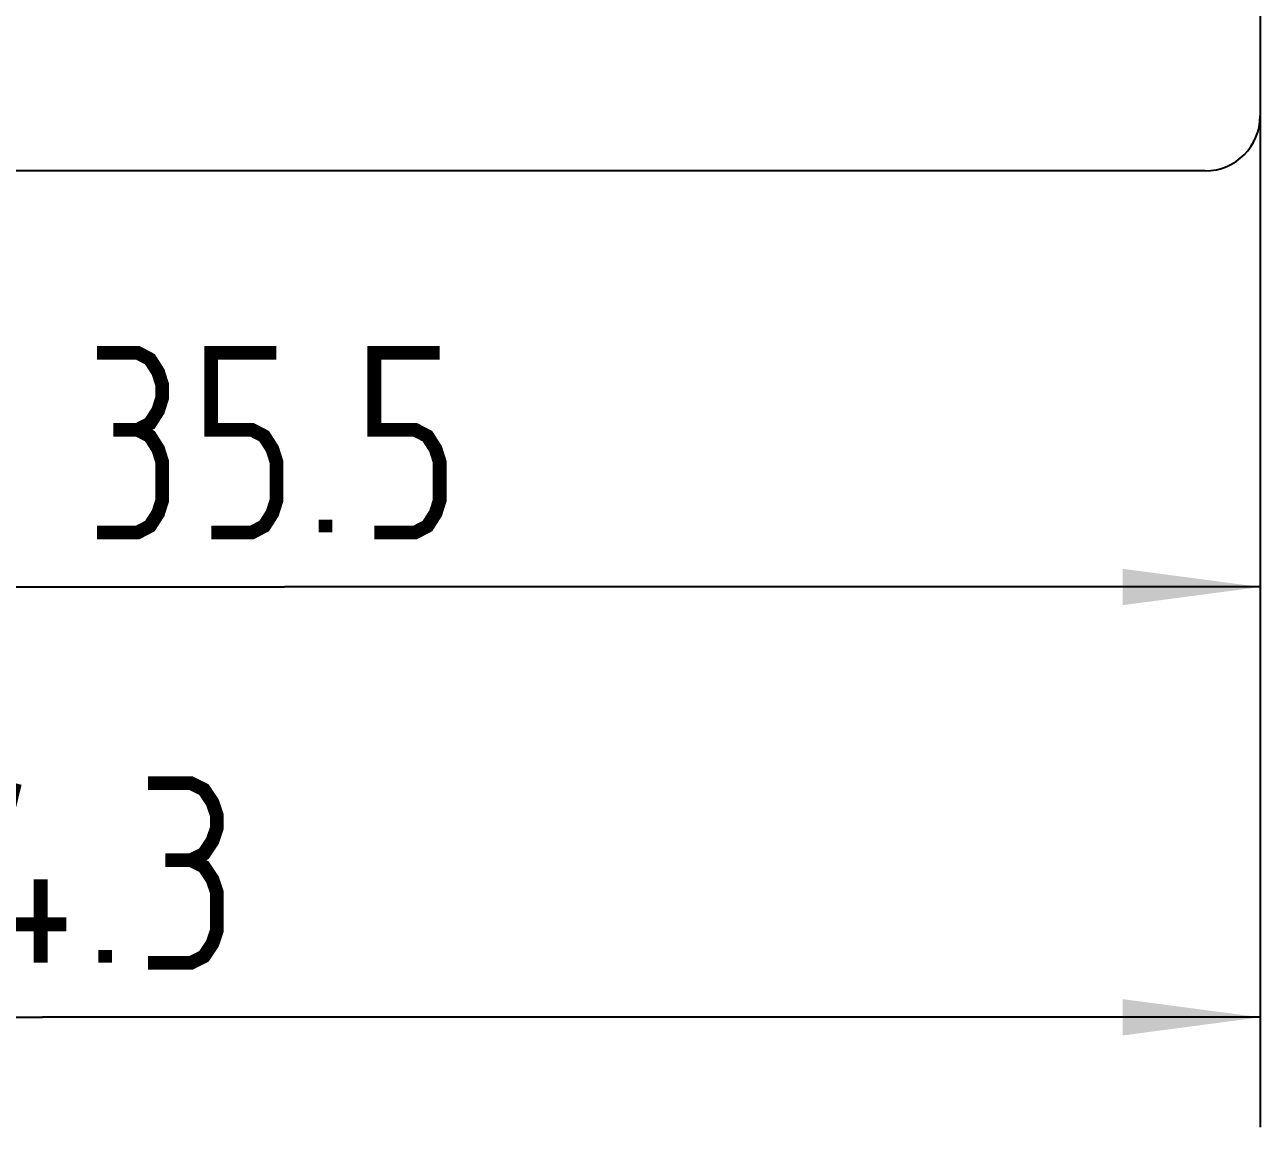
# Model space of a CAD drawing. Extents: x 0 to 420, y 0 to 297.
# Drawn here: x 156.29 to 178.76, y 154.23 to 174.29 of the extents above; entities that cross this region are included whole.
import ezdxf

# ---------------------------------------------------------------- set-up
doc = ezdxf.new("R2010")
doc.units = 0
doc.header["$LTSCALE"] = 23.1
doc.layers.get('0').update_dxf_attribs({"linetype": 'CONTINUOUS'})
doc.layers.add('10000_FRONT', color=7, linetype='CONTINUOUS')
doc.layers.add('10100_DIM_FRONT', color=7, linetype='CONTINUOUS')
doc.dimstyles.get("Standard").update_dxf_attribs({"dimtxt": 2.5, "dimasz": 2.5, "dimexe": 1.25, "dimexo": 0.625, "dimtad": 1, "dimcen": 2.5, "dimazin": 3, "dimtfac": 1, "dimtmove": 0, "dimatfit": 3})

# ---------------------------------------------------------------- blocks, each defined once
blk = doc.blocks.new('_FILLED')
at = {"color": 0, "linetype": 'BYBLOCK'}
blk.add_solid([(0, 0), (-1, 0.132), (-1, -0.132)], dxfattribs=at)
blk = doc.blocks.new('*D0')
at = {"layer": '10100_DIM_FRONT', "color": 7, "linetype": 'CONTINUOUS'}
for p, q in [((134.462, 173.977), (134.462, 154.233)), ((178.762, 172.627), (178.762, 154.233)), ((134.462, 156.233), (156.612, 156.233)), ((178.762, 156.233), (156.612, 156.233))]:
    blk.add_line(p, q, dxfattribs=at)
at = {"layer": '10100_DIM_FRONT', "color": 7, "linetype": 'CONTINUOUS', "xscale": 2.5, "yscale": 2.5, "zscale": 2.5, "rotation": 180}
blk.add_blockref('_FILLED', (134.462, 156.233), dxfattribs=at)
at = {"layer": '10100_DIM_FRONT', "color": 7, "linetype": 'CONTINUOUS', "xscale": 2.5, "yscale": 2.5, "zscale": 2.5}
blk.add_blockref('_FILLED', (178.762, 156.233), dxfattribs=at)
blk = doc.blocks.new('*D1')
at = {"layer": '10100_DIM_FRONT', "color": 7, "linetype": 'CONTINUOUS'}
for p, q in [((143.262, 172.627), (143.262, 162.059)), ((178.762, 172.627), (178.762, 162.059)), ((143.262, 164.059), (161.012, 164.059)), ((178.762, 164.059), (161.012, 164.059))]:
    blk.add_line(p, q, dxfattribs=at)
at = {"layer": '10100_DIM_FRONT', "color": 7, "linetype": 'CONTINUOUS', "xscale": 2.5, "yscale": 2.5, "zscale": 2.5, "rotation": 180}
blk.add_blockref('_FILLED', (143.262, 164.059), dxfattribs=at)
at = {"layer": '10100_DIM_FRONT', "color": 7, "linetype": 'CONTINUOUS', "xscale": 2.5, "yscale": 2.5, "zscale": 2.5}
blk.add_blockref('_FILLED', (178.762, 164.059), dxfattribs=at)

msp = doc.modelspace()

# ---------------------------------------------------------------- linework, layer by layer
at = {"layer": '10000_FRONT', "color": 7, "linetype": 'CONTINUOUS'}
for p, q in [((178.762, 260.627), (178.762, 172.627)), ((177.762, 171.627), (144.262, 171.627))]:
    msp.add_line(p, q, dxfattribs=at)
msp.add_arc((177.762, 172.627), 1, 270, 360, dxfattribs=at)
at = {"layer": '10100_DIM_FRONT', "color": 7, "linetype": 'CONTINUOUS', "const_width": 0.25}
for points in [[(157.602, 168.318), (158.345, 168.318), (158.567, 168.201), (158.716, 167.968), (158.79, 167.734), (158.79, 167.501), (158.716, 167.268), (158.567, 167.034), (158.345, 166.918)], [(159.681, 165.051), (160.423, 165.051), (160.645, 165.168), (160.794, 165.401), (160.868, 165.634), (160.868, 166.334), (160.794, 166.568), (160.645, 166.801), (160.423, 166.918), (159.681, 166.918), (159.681, 168.318), (160.868, 168.318)], [(162.649, 165.051), (163.391, 165.051), (163.614, 165.168), (163.763, 165.401), (163.837, 165.634), (163.837, 166.334), (163.763, 166.568), (163.614, 166.801), (163.391, 166.918), (162.649, 166.918), (162.649, 168.318), (163.837, 168.318)], [(157.899, 166.918), (158.345, 166.918), (158.567, 166.801), (158.716, 166.568), (158.79, 166.334), (158.79, 165.634), (158.716, 165.401), (158.567, 165.168), (158.345, 165.051), (157.602, 165.051)], [(161.759, 165.051), (161.759, 165.284)], [(157.048, 157.924), (155.486, 157.924), (156.111, 160.491)], [(158.533, 160.491), (159.314, 160.491), (159.548, 160.374), (159.704, 160.141), (159.783, 159.908), (159.783, 159.674), (159.704, 159.441), (159.548, 159.208), (159.314, 159.091)], [(158.845, 159.091), (159.314, 159.091), (159.548, 158.974), (159.704, 158.741), (159.783, 158.508), (159.783, 157.808), (159.704, 157.574), (159.548, 157.341), (159.314, 157.224), (158.533, 157.224)], [(156.579, 157.224), (156.579, 158.741)], [(157.751, 157.224), (157.751, 157.458)]]:
    msp.add_lwpolyline(points, dxfattribs=at)

# ---------------------------------------------------------------- dimensions: what is measured, and where the dimension line sits
at = {"layer": '10100_DIM_FRONT', "color": 7, "linetype": 'CONTINUOUS'}
dim = msp.add_linear_dim(base=(134.462, 156.233), p1=(178.762, 172.627), p2=(134.462, 173.977), angle=180, dimstyle='Standard', dxfattribs=at)
dim.commit()
dim.dimension.update_dxf_attribs({"geometry": '*D0', "text_midpoint": (152.908, 157.108), "dimtype": 128})
dim = msp.add_linear_dim(base=(178.762, 164.059), p1=(143.262, 172.627), p2=(178.762, 172.627), dimstyle='Standard', dxfattribs=at)
dim.commit()
dim.dimension.update_dxf_attribs({"geometry": '*D1', "text_midpoint": (157.306, 164.934), "dimtype": 128})

doc.saveas('drawing.dxf')
